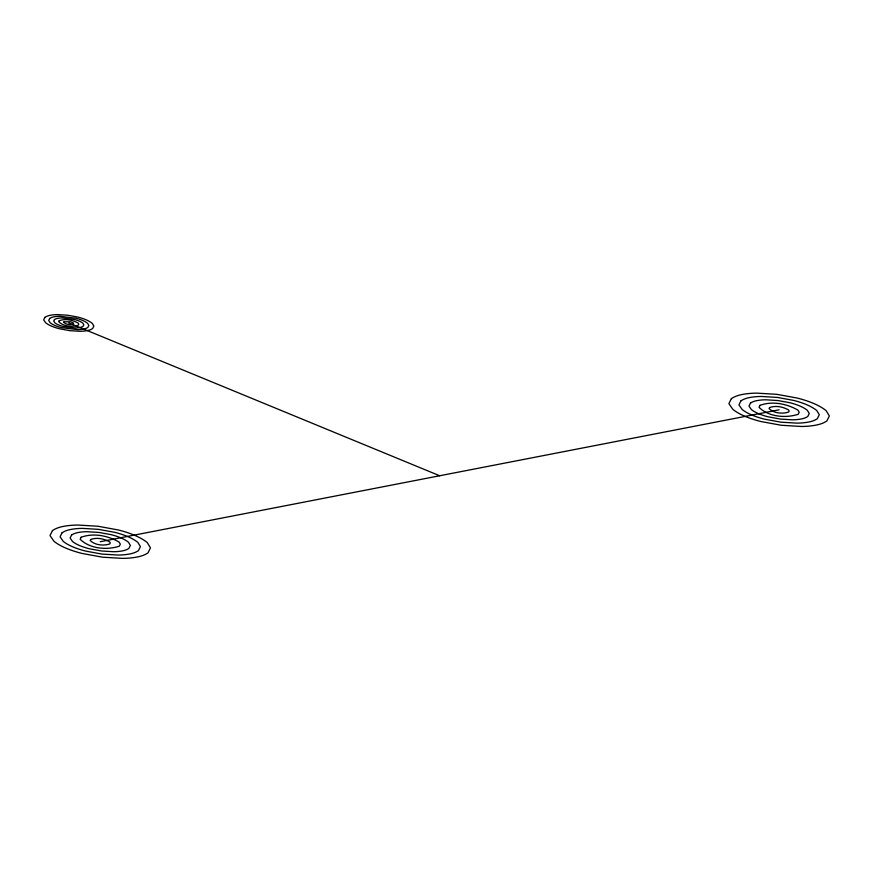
<?xml version="1.0" encoding="UTF-8"?>
<svg xmlns="http://www.w3.org/2000/svg" width="873" height="873" viewBox="0 0 873 873"><rect width="100%" height="100%" fill="white"/><g stroke="black" fill="none" stroke-linecap="round" stroke-linejoin="round"><path stroke-width="1.31" d="M100.242 541.718L779.12 409.797M68.76 322.945L439.686 475.763M44.894 317.379L43.65 319.878L45.669 322.781A18.704 9.407 12.4 0 0 51.791 326.251A29.289 14.732 12.4 0 0 59.702 328.815L69.873 330.681L79.869 331.282A29.289 14.732 12.4 0 0 87.311 330.594A18.704 9.407 12.4 0 0 92.636 328.521L93.88 326.022L92.243 323.337A19.861 9.985 12.4 0 0 85.74 319.649A29.289 14.732 12.4 0 0 77.828 317.085L67.647 315.218L57.662 314.618A29.289 14.732 12.4 0 0 50.219 315.306A18.704 9.407 12.4 0 0 44.894 317.379M49.663 318.492L48.67 320.489L50.285 322.814A14.961 7.53 12.4 0 0 55.185 325.585A23.429 11.786 12.4 0 0 61.514 327.648L77.653 329.612A23.429 11.786 12.4 0 0 83.601 329.066A14.961 7.53 12.4 0 0 87.867 327.408L88.86 325.411L87.54 323.261A15.889 7.988 12.4 0 0 82.346 320.315A23.429 11.786 12.4 0 0 76.016 318.252L59.877 316.288A23.429 11.786 12.4 0 0 53.93 316.834A14.961 7.53 12.4 0 0 49.663 318.492M54.442 319.605L53.7 321.111L54.912 322.846A11.218 5.642 12.4 0 0 58.578 324.931A17.58 8.839 12.4 0 0 63.325 326.469L75.427 327.953A17.58 8.839 12.4 0 0 79.89 327.539A11.218 5.642 12.4 0 0 83.088 326.295L83.83 324.789L82.848 323.185A11.916 5.991 12.4 0 0 78.952 320.969A17.58 8.839 12.4 0 0 74.205 319.431L62.103 317.947A17.58 8.839 12.4 0 0 57.64 318.361A11.218 5.642 12.4 0 0 54.442 319.605M59.211 320.718L58.72 321.722C63.467 326.469 72.077 327.266 78.319 325.182L78.81 324.178L78.155 323.108C72.623 319.911 65.322 318.438 59.211 320.718M63.991 321.831L63.74 322.333C66.119 324.712 70.418 325.105 73.539 324.069L73.463 323.032L70.582 321.777L63.991 321.831M52.489 530.566L50.012 535.575L54.05 541.38A37.408 18.813 12.4 0 0 66.293 548.309A58.589 29.475 12.4 0 0 82.117 553.449L102.468 557.181L122.449 558.382A58.589 29.475 12.4 0 0 137.334 556.996A37.408 18.813 12.4 0 0 147.995 552.86L150.472 547.862L147.199 542.482A39.721 19.981 12.4 0 0 134.191 535.116A58.589 29.475 12.4 0 0 118.368 529.987L98.016 526.244L78.035 525.055A58.589 29.475 12.4 0 0 63.151 526.441A37.408 18.813 12.4 0 0 52.489 530.566M62.048 532.803L60.062 536.808L63.293 541.446A29.922 15.048 12.4 0 0 73.092 546.989A46.869 23.571 12.4 0 0 85.74 551.103L102.021 554.093L118.008 555.053A46.869 23.571 12.4 0 0 129.913 553.94A29.922 15.048 12.4 0 0 138.447 550.634L140.422 546.629L137.803 542.329A31.777 15.987 12.4 0 0 127.393 536.437A46.869 23.571 12.4 0 0 114.745 532.334L98.463 529.344L82.477 528.383A46.869 23.571 12.4 0 0 70.571 529.496A29.922 15.048 12.4 0 0 62.048 532.803M71.597 535.029L70.102 538.03L72.524 541.511A22.447 11.294 12.4 0 0 79.88 545.68A35.149 17.678 12.4 0 0 89.362 548.757L101.574 550.994L113.566 551.714A35.149 17.678 12.4 0 0 122.493 550.885A22.447 11.294 12.4 0 0 128.888 548.408L130.383 545.407L128.418 542.177A23.833 11.993 12.4 0 0 120.605 537.757A35.149 17.678 12.4 0 0 111.122 534.68L98.911 532.432L86.918 531.712A35.149 17.678 12.4 0 0 77.992 532.552A22.447 11.294 12.4 0 0 71.597 535.029M81.145 537.255L80.152 539.263C89.657 548.768 106.866 550.361 119.339 546.171L120.332 544.174L119.023 542.024C107.957 535.629 93.346 532.694 81.145 537.255M90.694 539.492L90.192 540.485C94.95 545.243 103.56 546.04 109.791 543.944L110.293 542.941L109.638 541.871C104.094 538.674 96.794 537.201 90.694 539.492M731.367 398.655L728.89 403.653L732.927 409.459A37.408 18.813 12.4 0 0 745.171 416.399A58.589 29.475 12.4 0 0 760.994 421.539L781.346 425.271L801.338 426.471A58.589 29.475 12.4 0 0 816.211 425.086A37.408 18.813 12.4 0 0 826.873 420.95L829.35 415.941L826.076 410.572A39.721 19.981 12.4 0 0 813.069 403.206A58.589 29.475 12.4 0 0 797.245 398.066L776.894 394.334L756.913 393.134A58.589 29.475 12.4 0 0 742.028 394.52A37.408 18.813 12.4 0 0 731.367 398.655M740.926 400.882L738.94 404.886L742.17 409.524A29.922 15.048 12.4 0 0 751.969 415.079A46.869 23.571 12.4 0 0 764.617 419.193L780.899 422.172L796.885 423.132A46.869 23.571 12.4 0 0 808.791 422.019A29.922 15.048 12.4 0 0 817.324 418.713L819.3 414.708L816.681 410.419A31.777 15.987 12.4 0 0 806.27 404.526A46.869 23.571 12.4 0 0 793.622 400.412L777.341 397.422L761.354 396.462A46.869 23.571 12.4 0 0 749.449 397.575A29.922 15.048 12.4 0 0 740.926 400.882M750.474 403.108L748.979 406.12L751.402 409.601A22.447 11.294 12.4 0 0 758.757 413.758A35.149 17.678 12.4 0 0 768.24 416.836L780.451 419.084L792.444 419.804A35.149 17.678 12.4 0 0 801.37 418.964A22.447 11.294 12.4 0 0 807.765 416.486L809.26 413.486L807.296 410.255A23.833 11.993 12.4 0 0 799.482 405.847A35.149 17.678 12.4 0 0 790 402.759L777.788 400.521L765.796 399.801A35.149 17.678 12.4 0 0 756.869 400.631A22.447 11.294 12.4 0 0 750.474 403.108M760.023 405.345L759.03 407.342C768.535 416.847 785.744 418.44 798.217 414.26L799.21 412.252L797.9 410.103C786.835 403.708 772.223 400.772 760.023 405.345M769.571 407.571L769.069 408.575C773.827 413.322 782.437 414.118 788.668 412.034L789.17 411.03L788.515 409.95C782.972 406.753 775.671 405.29 769.571 407.571"/></g></svg>
